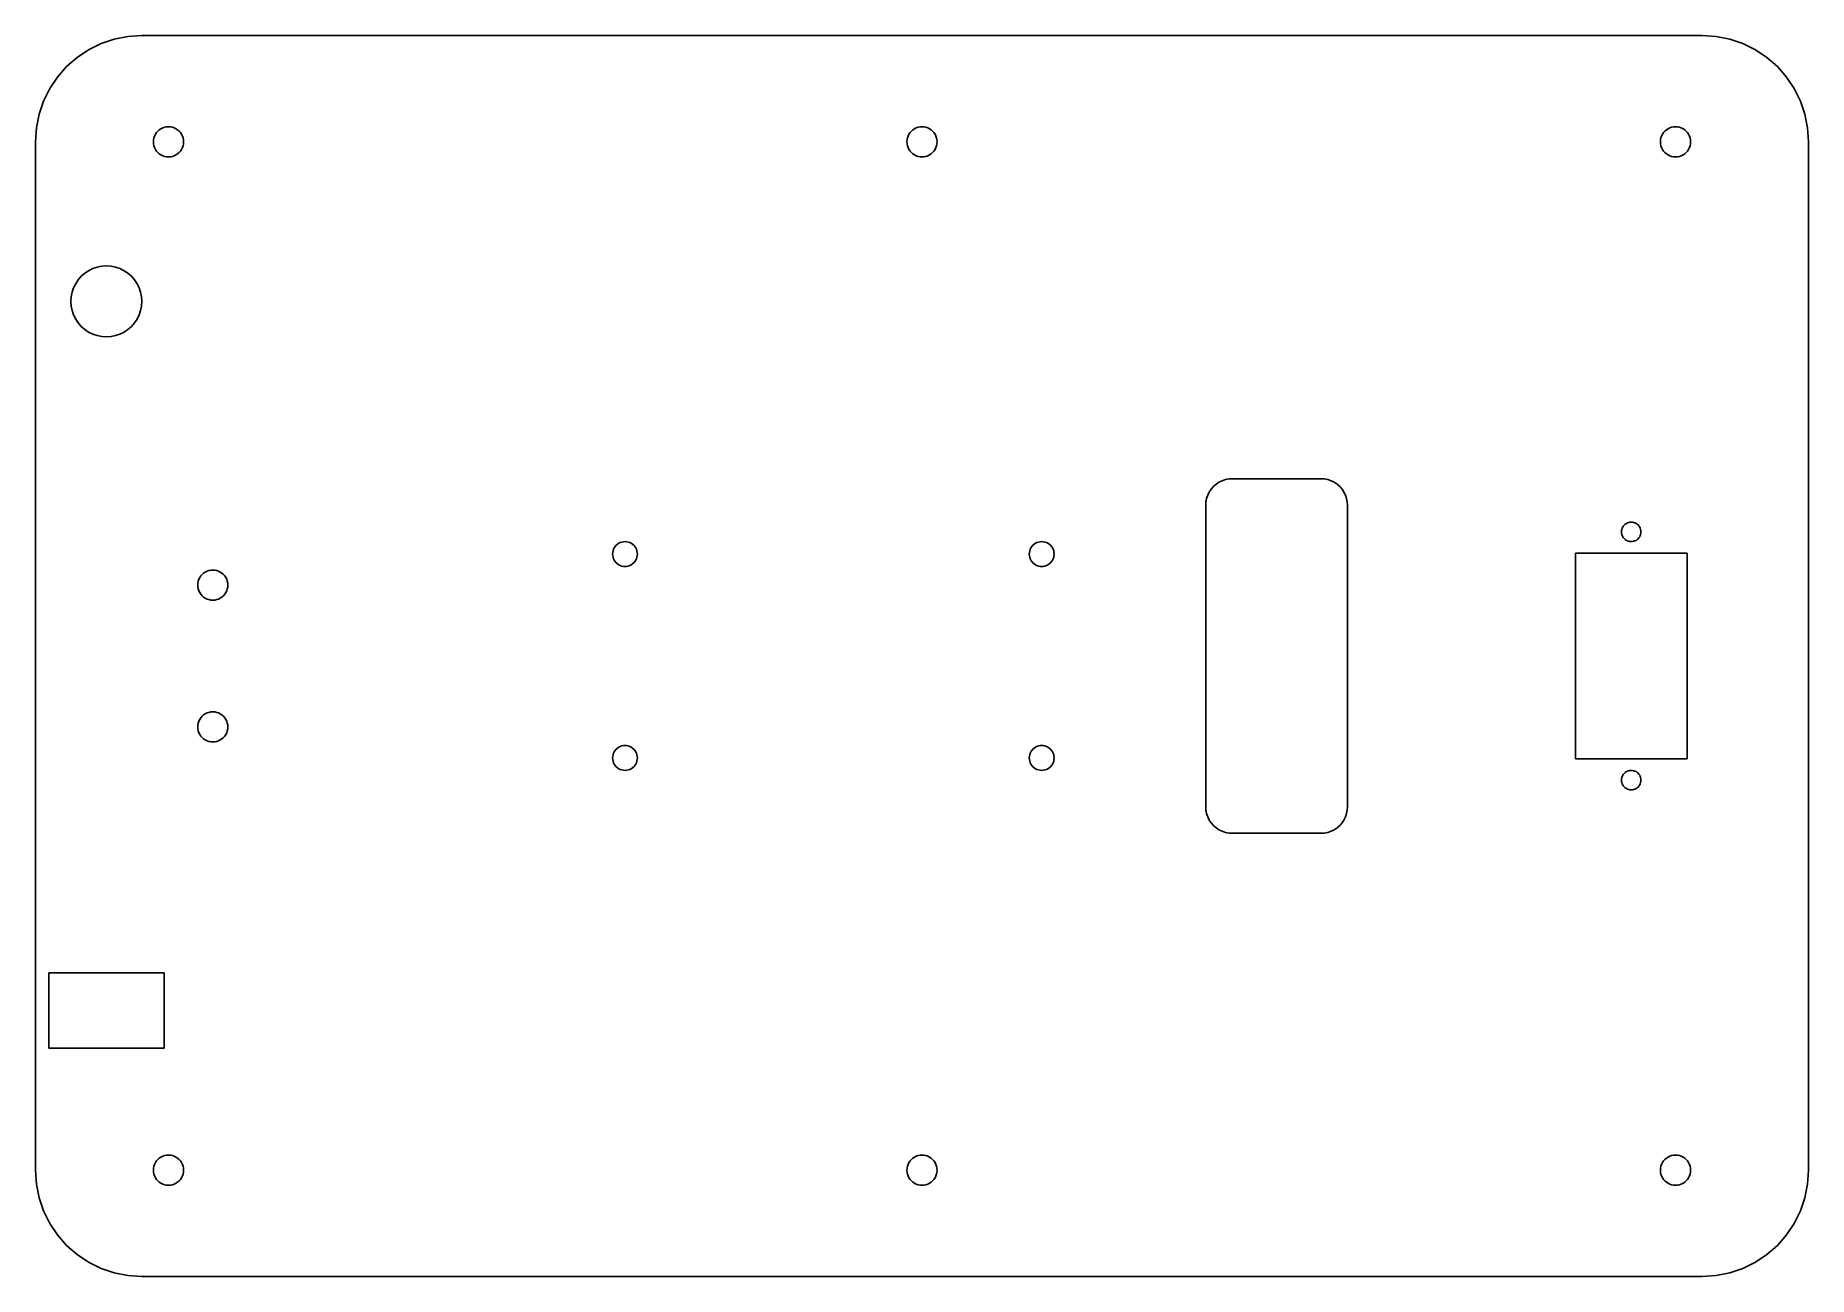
# Model space of a CAD drawing. Header units: metres. Extents: x -100 to 100, y -70 to 70.
import ezdxf

# ---------------------------------------------------------------- set-up
doc = ezdxf.new("R2010")
doc.units = ezdxf.units.M

msp = doc.modelspace()

# ---------------------------------------------------------------- linework, layer by layer
for p, q in [((-88, 70), (-89.5663, 69.8973)), ((88, 70), (-88, 70)), ((89.5663, 69.8973), (88, 70)), ((-94, 68.3923), (-95.3051, 67.5202)), ((-92.5922, 69.0865), (-94, 68.3923)), ((-91.1058, 69.5911), (-92.5922, 69.0865)), ((-89.5663, 69.8973), (-91.1058, 69.5911)), ((91.1058, 69.5911), (89.5663, 69.8973)), ((92.5922, 69.0865), (91.1058, 69.5911)), ((94, 68.3923), (92.5922, 69.0865)), ((95.3051, 67.5202), (94, 68.3923)), ((-96.4853, 66.4853), (-97.5202, 65.3051)), ((-95.3051, 67.5202), (-96.4853, 66.4853)), ((96.4853, 66.4853), (95.3051, 67.5202)), ((97.5202, 65.3051), (96.4853, 66.4853)), ((-98.3923, 64), (-99.0865, 62.5922)), ((-97.5202, 65.3051), (-98.3923, 64)), ((98.3923, 64), (97.5202, 65.3051)), ((99.0865, 62.5922), (98.3923, 64)), ((-99.0865, 62.5922), (-99.5911, 61.1058)), ((99.5911, 61.1058), (99.0865, 62.5922)), ((-99.5911, 61.1058), (-99.8973, 59.5663)), ((99.8973, 59.5663), (99.5911, 61.1058)), ((-99.8973, 59.5663), (-100, 58)), ((-100, 58), (-100, -58)), ((-86.7, 58), (-86.6855, 58.2219)), ((-86.6855, 57.7781), (-86.7, 58)), ((-86.6855, 58.2219), (-86.6421, 58.44)), ((-86.6421, 58.44), (-86.5706, 58.6506)), ((-86.5706, 58.6506), (-86.4722, 58.85)), ((-86.4722, 58.85), (-86.3487, 59.0349)), ((-86.3487, 59.0349), (-86.2021, 59.2021)), ((-86.2021, 59.2021), (-86.0349, 59.3487)), ((-86.0349, 59.3487), (-85.85, 59.4722)), ((-85.85, 59.4722), (-85.6506, 59.5706)), ((-85.6506, 59.5706), (-85.44, 59.6421)), ((-85.44, 59.6421), (-85.2219, 59.6855)), ((-85.2219, 59.6855), (-85, 59.7)), ((-85, 59.7), (-84.7781, 59.6855)), ((-84.7781, 59.6855), (-84.56, 59.6421)), ((-84.56, 59.6421), (-84.3494, 59.5706)), ((-84.3494, 59.5706), (-84.15, 59.4722)), ((-84.15, 59.4722), (-83.9651, 59.3487)), ((-83.9651, 59.3487), (-83.7979, 59.2021)), ((-83.7979, 59.2021), (-83.6513, 59.0349)), ((-83.6513, 59.0349), (-83.5278, 58.85)), ((-83.5278, 58.85), (-83.4294, 58.6506)), ((-83.4294, 58.6506), (-83.3579, 58.44)), ((-83.3579, 58.44), (-83.3145, 58.2219)), ((-83.3145, 58.2219), (-83.3, 58)), ((-83.3, 58), (-83.3145, 57.7781)), ((-1.7, 58), (-1.68546, 58.2219)), ((-1.68546, 57.7781), (-1.7, 58)), ((-1.68546, 58.2219), (-1.64206, 58.44)), ((-1.64206, 58.44), (-1.57059, 58.6506)), ((-1.57059, 58.6506), (-1.47223, 58.85)), ((-1.47223, 58.85), (-1.34869, 59.0349)), ((-1.34869, 59.0349), (-1.20207, 59.2021)), ((-1.20207, 59.2021), (-1.03488, 59.3487)), ((-1.03488, 59.3487), (-0.84999, 59.4722)), ((-0.84999, 59.4722), (-0.65056, 59.5706)), ((-0.65056, 59.5706), (-0.43999, 59.6421)), ((-0.43999, 59.6421), (-0.22189, 59.6855)), ((-0.22189, 59.6855), (0, 59.7)), ((0, 59.7), (0.22189, 59.6855)), ((0.22189, 59.6855), (0.43999, 59.6421)), ((0.43999, 59.6421), (0.65056, 59.5706)), ((0.65056, 59.5706), (0.84999, 59.4722)), ((0.84999, 59.4722), (1.03488, 59.3487)), ((1.03488, 59.3487), (1.20207, 59.2021)), ((1.20207, 59.2021), (1.34869, 59.0349)), ((1.34869, 59.0349), (1.47223, 58.85)), ((1.47223, 58.85), (1.57059, 58.6506)), ((1.57059, 58.6506), (1.64206, 58.44)), ((1.64206, 58.44), (1.68546, 58.2219)), ((1.68546, 58.2219), (1.7, 58)), ((1.7, 58), (1.68546, 57.7781)), ((83.3, 58), (83.3145, 58.2219)), ((83.3145, 57.7781), (83.3, 58)), ((83.3145, 58.2219), (83.3579, 58.44)), ((83.3579, 58.44), (83.4294, 58.6506)), ((83.4294, 58.6506), (83.5278, 58.85)), ((83.5278, 58.85), (83.6513, 59.0349)), ((83.6513, 59.0349), (83.7979, 59.2021)), ((83.7979, 59.2021), (83.9651, 59.3487)), ((83.9651, 59.3487), (84.15, 59.4722)), ((84.15, 59.4722), (84.3494, 59.5706)), ((84.3494, 59.5706), (84.56, 59.6421)), ((84.56, 59.6421), (84.7781, 59.6855)), ((84.7781, 59.6855), (85, 59.7)), ((85, 59.7), (85.2219, 59.6855)), ((85.2219, 59.6855), (85.44, 59.6421)), ((85.44, 59.6421), (85.6506, 59.5706)), ((85.6506, 59.5706), (85.85, 59.4722)), ((85.85, 59.4722), (86.0349, 59.3487)), ((86.0349, 59.3487), (86.2021, 59.2021)), ((86.2021, 59.2021), (86.3487, 59.0349)), ((86.3487, 59.0349), (86.4722, 58.85)), ((86.4722, 58.85), (86.5706, 58.6506)), ((86.5706, 58.6506), (86.6421, 58.44)), ((86.6421, 58.44), (86.6855, 58.2219)), ((86.6855, 58.2219), (86.7, 58)), ((86.7, 58), (86.6855, 57.7781)), ((100, 58), (99.8973, 59.5663)), ((100, -58), (100, 58)), ((-86.6421, 57.56), (-86.6855, 57.7781)), ((-86.5706, 57.3494), (-86.6421, 57.56)), ((-86.4722, 57.15), (-86.5706, 57.3494)), ((-86.3487, 56.9651), (-86.4722, 57.15)), ((-86.2021, 56.7979), (-86.3487, 56.9651)), ((-86.0349, 56.6513), (-86.2021, 56.7979)), ((-85.85, 56.5278), (-86.0349, 56.6513)), ((-85.6506, 56.4294), (-85.85, 56.5278)), ((-85.44, 56.3579), (-85.6506, 56.4294)), ((-85.2219, 56.3145), (-85.44, 56.3579)), ((-85, 56.3), (-85.2219, 56.3145)), ((-84.7781, 56.3145), (-85, 56.3)), ((-84.56, 56.3579), (-84.7781, 56.3145)), ((-84.3494, 56.4294), (-84.56, 56.3579)), ((-84.15, 56.5278), (-84.3494, 56.4294)), ((-83.9651, 56.6513), (-84.15, 56.5278)), ((-83.7979, 56.7979), (-83.9651, 56.6513)), ((-83.6513, 56.9651), (-83.7979, 56.7979)), ((-83.5278, 57.15), (-83.6513, 56.9651)), ((-83.4294, 57.3494), (-83.5278, 57.15)), ((-83.3579, 57.56), (-83.4294, 57.3494)), ((-83.3145, 57.7781), (-83.3579, 57.56)), ((-1.64206, 57.56), (-1.68546, 57.7781)), ((-1.57059, 57.3494), (-1.64206, 57.56)), ((-1.47223, 57.15), (-1.57059, 57.3494)), ((-1.34869, 56.9651), (-1.47223, 57.15)), ((-1.20207, 56.7979), (-1.34869, 56.9651)), ((-1.03488, 56.6513), (-1.20207, 56.7979)), ((-0.84999, 56.5278), (-1.03488, 56.6513)), ((-0.65056, 56.4294), (-0.84999, 56.5278)), ((-0.43999, 56.3579), (-0.65056, 56.4294)), ((-0.22189, 56.3145), (-0.43999, 56.3579)), ((0, 56.3), (-0.22189, 56.3145)), ((0.22189, 56.3145), (0, 56.3)), ((0.43999, 56.3579), (0.22189, 56.3145)), ((0.65056, 56.4294), (0.43999, 56.3579)), ((0.84999, 56.5278), (0.65056, 56.4294)), ((1.03488, 56.6513), (0.84999, 56.5278)), ((1.20207, 56.7979), (1.03488, 56.6513)), ((1.34869, 56.9651), (1.20207, 56.7979)), ((1.47223, 57.15), (1.34869, 56.9651)), ((1.57059, 57.3494), (1.47223, 57.15)), ((1.64206, 57.56), (1.57059, 57.3494)), ((1.68546, 57.7781), (1.64206, 57.56)), ((83.3579, 57.56), (83.3145, 57.7781)), ((83.4294, 57.3494), (83.3579, 57.56)), ((83.5278, 57.15), (83.4294, 57.3494)), ((83.6513, 56.9651), (83.5278, 57.15)), ((83.7979, 56.7979), (83.6513, 56.9651)), ((83.9651, 56.6513), (83.7979, 56.7979)), ((84.15, 56.5278), (83.9651, 56.6513)), ((84.3494, 56.4294), (84.15, 56.5278)), ((84.56, 56.3579), (84.3494, 56.4294)), ((84.7781, 56.3145), (84.56, 56.3579)), ((85, 56.3), (84.7781, 56.3145)), ((85.2219, 56.3145), (85, 56.3)), ((85.44, 56.3579), (85.2219, 56.3145)), ((85.6506, 56.4294), (85.44, 56.3579)), ((85.85, 56.5278), (85.6506, 56.4294)), ((86.0349, 56.6513), (85.85, 56.5278)), ((86.2021, 56.7979), (86.0349, 56.6513)), ((86.3487, 56.9651), (86.2021, 56.7979)), ((86.4722, 57.15), (86.3487, 56.9651)), ((86.5706, 57.3494), (86.4722, 57.15)), ((86.6421, 57.56), (86.5706, 57.3494)), ((86.6855, 57.7781), (86.6421, 57.56)), ((-92.5221, 43.9658), (-92, 44)), ((-92, 44), (-91.4779, 43.9658)), ((-95.6955, 41.5307), (-95.4641, 42)), ((-95.4641, 42), (-95.1734, 42.435)), ((-95.1734, 42.435), (-94.8284, 42.8284)), ((-94.8284, 42.8284), (-94.435, 43.1734)), ((-94.435, 43.1734), (-94, 43.4641)), ((-94, 43.4641), (-93.5307, 43.6955)), ((-93.5307, 43.6955), (-93.0353, 43.8637)), ((-93.0353, 43.8637), (-92.5221, 43.9658)), ((-91.4779, 43.9658), (-90.9647, 43.8637)), ((-90.9647, 43.8637), (-90.4693, 43.6955)), ((-90.4693, 43.6955), (-90, 43.4641)), ((-90, 43.4641), (-89.5649, 43.1734)), ((-89.5649, 43.1734), (-89.1716, 42.8284)), ((-89.1716, 42.8284), (-88.8266, 42.435)), ((-88.8266, 42.435), (-88.5359, 42)), ((-88.5359, 42), (-88.3045, 41.5307)), ((-96, 40), (-95.9658, 40.5221)), ((-95.9658, 39.4779), (-96, 40)), ((-95.9658, 40.5221), (-95.8637, 41.0353)), ((-95.8637, 41.0353), (-95.6955, 41.5307)), ((-88.3045, 41.5307), (-88.1363, 41.0353)), ((-88.1363, 41.0353), (-88.0342, 40.5221)), ((-88.0342, 40.5221), (-88, 40)), ((-88, 40), (-88.0342, 39.4779)), ((-95.8637, 38.9647), (-95.9658, 39.4779)), ((-95.6955, 38.4693), (-95.8637, 38.9647)), ((-95.4641, 38), (-95.6955, 38.4693)), ((-95.1734, 37.5649), (-95.4641, 38)), ((-88.5359, 38), (-88.8266, 37.5649)), ((-88.3045, 38.4693), (-88.5359, 38)), ((-88.1363, 38.9647), (-88.3045, 38.4693)), ((-88.0342, 39.4779), (-88.1363, 38.9647)), ((-94.8284, 37.1716), (-95.1734, 37.5649)), ((-94.435, 36.8266), (-94.8284, 37.1716)), ((-94, 36.5359), (-94.435, 36.8266)), ((-93.5307, 36.3045), (-94, 36.5359)), ((-93.0353, 36.1363), (-93.5307, 36.3045)), ((-92.5221, 36.0342), (-93.0353, 36.1363)), ((-92, 36), (-92.5221, 36.0342)), ((-91.4779, 36.0342), (-92, 36)), ((-90.9647, 36.1363), (-91.4779, 36.0342)), ((-90.4693, 36.3045), (-90.9647, 36.1363)), ((-90, 36.5359), (-90.4693, 36.3045)), ((-89.5649, 36.8266), (-90, 36.5359)), ((-89.1716, 37.1716), (-89.5649, 36.8266)), ((-88.8266, 37.5649), (-89.1716, 37.1716)), ((34.6084, 19.9743), (35, 20)), ((35, 20), (45, 20)), ((45, 20), (45.3916, 19.9743)), ((32.1022, 17.7765), (32.2284, 18.1481)), ((32.2284, 18.1481), (32.4019, 18.5)), ((32.4019, 18.5), (32.6199, 18.8263)), ((32.6199, 18.8263), (32.8787, 19.1213)), ((32.8787, 19.1213), (33.1737, 19.3801)), ((33.1737, 19.3801), (33.5, 19.5981)), ((33.5, 19.5981), (33.8519, 19.7716)), ((33.8519, 19.7716), (34.2235, 19.8978)), ((34.2235, 19.8978), (34.6084, 19.9743)), ((45.3916, 19.9743), (45.7765, 19.8978)), ((45.7765, 19.8978), (46.1481, 19.7716)), ((46.1481, 19.7716), (46.5, 19.5981)), ((46.5, 19.5981), (46.8263, 19.3801)), ((46.8263, 19.3801), (47.1213, 19.1213)), ((47.1213, 19.1213), (47.3801, 18.8263)), ((47.3801, 18.8263), (47.5981, 18.5)), ((47.5981, 18.5), (47.7716, 18.1481)), ((47.7716, 18.1481), (47.8978, 17.7765)), ((32, 17), (32.0257, 17.3916)), ((32, -17), (32, 17)), ((32.0257, 17.3916), (32.1022, 17.7765)), ((47.8978, 17.7765), (47.9743, 17.3916)), ((47.9743, 17.3916), (48, 17)), ((48, 17), (48, -17)), ((78.9, 14), (78.9094, 14.1436)), ((78.9094, 13.8564), (78.9, 14)), ((78.9094, 14.1436), (78.9375, 14.2847)), ((78.9375, 14.2847), (78.9837, 14.4209)), ((78.9837, 14.4209), (79.0474, 14.55)), ((79.0474, 14.55), (79.1273, 14.6696)), ((79.1273, 14.6696), (79.2222, 14.7778)), ((79.2222, 14.7778), (79.3304, 14.8727)), ((79.3304, 14.8727), (79.45, 14.9526)), ((79.45, 14.9526), (79.579, 15.0163)), ((79.579, 15.0163), (79.7153, 15.0625)), ((79.7153, 15.0625), (79.8564, 15.0906)), ((79.8564, 15.0906), (80, 15.1)), ((80, 15.1), (80.1436, 15.0906)), ((80.1436, 15.0906), (80.2847, 15.0625)), ((80.2847, 15.0625), (80.4209, 15.0163)), ((80.4209, 15.0163), (80.55, 14.9526)), ((80.55, 14.9526), (80.6696, 14.8727)), ((80.6696, 14.8727), (80.7778, 14.7778)), ((80.7778, 14.7778), (80.8727, 14.6696)), ((80.8727, 14.6696), (80.9526, 14.55)), ((80.9526, 14.55), (81.0163, 14.4209)), ((81.0163, 14.4209), (81.0625, 14.2847)), ((81.0625, 14.2847), (81.0906, 14.1436)), ((81.0906, 14.1436), (81.1, 14)), ((81.1, 14), (81.0906, 13.8564)), ((-34.8523, 11.8623), (-34.7934, 12.0358)), ((-34.7934, 12.0358), (-34.7124, 12.2)), ((-34.7124, 12.2), (-34.6107, 12.3523)), ((-34.6107, 12.3523), (-34.4899, 12.4899)), ((-34.4899, 12.4899), (-34.3523, 12.6107)), ((-34.3523, 12.6107), (-34.2, 12.7124)), ((-34.2, 12.7124), (-34.0358, 12.7934)), ((-34.0358, 12.7934), (-33.8623, 12.8523)), ((-33.8623, 12.8523), (-33.6827, 12.888)), ((-33.6827, 12.888), (-33.5, 12.9)), ((-33.5, 12.9), (-33.3173, 12.888)), ((-33.3173, 12.888), (-33.1376, 12.8523)), ((-33.1376, 12.8523), (-32.9642, 12.7934)), ((-32.9642, 12.7934), (-32.8, 12.7124)), ((-32.8, 12.7124), (-32.6477, 12.6107)), ((-32.6477, 12.6107), (-32.51, 12.4899)), ((-32.51, 12.4899), (-32.3893, 12.3523)), ((-32.3893, 12.3523), (-32.2876, 12.2)), ((-32.2876, 12.2), (-32.2066, 12.0358)), ((-32.2066, 12.0358), (-32.1477, 11.8623)), ((12.1477, 11.8623), (12.2066, 12.0358)), ((12.2066, 12.0358), (12.2876, 12.2)), ((12.2876, 12.2), (12.3893, 12.3523)), ((12.3893, 12.3523), (12.51, 12.4899)), ((12.51, 12.4899), (12.6477, 12.6107)), ((12.6477, 12.6107), (12.8, 12.7124)), ((12.8, 12.7124), (12.9642, 12.7934)), ((12.9642, 12.7934), (13.1376, 12.8523)), ((13.1376, 12.8523), (13.3173, 12.888)), ((13.3173, 12.888), (13.5, 12.9)), ((13.5, 12.9), (13.6827, 12.888)), ((13.6827, 12.888), (13.8623, 12.8523)), ((13.8623, 12.8523), (14.0358, 12.7934)), ((14.0358, 12.7934), (14.2, 12.7124)), ((14.2, 12.7124), (14.3523, 12.6107)), ((14.3523, 12.6107), (14.4899, 12.4899)), ((14.4899, 12.4899), (14.6107, 12.3523)), ((14.6107, 12.3523), (14.7124, 12.2)), ((14.7124, 12.2), (14.7934, 12.0358)), ((14.7934, 12.0358), (14.8523, 11.8623)), ((78.9375, 13.7153), (78.9094, 13.8564)), ((78.9837, 13.579), (78.9375, 13.7153)), ((79.0474, 13.45), (78.9837, 13.579)), ((79.1273, 13.3304), (79.0474, 13.45)), ((79.2222, 13.2222), (79.1273, 13.3304)), ((79.3304, 13.1273), (79.2222, 13.2222)), ((79.45, 13.0474), (79.3304, 13.1273)), ((79.579, 12.9837), (79.45, 13.0474)), ((79.7153, 12.9375), (79.579, 12.9837)), ((79.8564, 12.9094), (79.7153, 12.9375)), ((80, 12.9), (79.8564, 12.9094)), ((80.1436, 12.9094), (80, 12.9)), ((80.2847, 12.9375), (80.1436, 12.9094)), ((80.4209, 12.9837), (80.2847, 12.9375)), ((80.55, 13.0474), (80.4209, 12.9837)), ((80.6696, 13.1273), (80.55, 13.0474)), ((80.7778, 13.2222), (80.6696, 13.1273)), ((80.8727, 13.3304), (80.7778, 13.2222)), ((80.9526, 13.45), (80.8727, 13.3304)), ((81.0163, 13.579), (80.9526, 13.45)), ((81.0625, 13.7153), (81.0163, 13.579)), ((81.0906, 13.8564), (81.0625, 13.7153)), ((-34.9, 11.5), (-34.888, 11.6827)), ((-34.888, 11.3173), (-34.9, 11.5)), ((-34.888, 11.6827), (-34.8523, 11.8623)), ((-34.8523, 11.1376), (-34.888, 11.3173)), ((-34.7934, 10.9642), (-34.8523, 11.1376)), ((-34.7124, 10.8), (-34.7934, 10.9642)), ((-34.6107, 10.6477), (-34.7124, 10.8)), ((-34.4899, 10.51), (-34.6107, 10.6477)), ((-34.3523, 10.3893), (-34.4899, 10.51)), ((-34.2, 10.2876), (-34.3523, 10.3893)), ((-34.0358, 10.2066), (-34.2, 10.2876)), ((-33.8623, 10.1477), (-34.0358, 10.2066)), ((-33.6827, 10.112), (-33.8623, 10.1477)), ((-33.5, 10.1), (-33.6827, 10.112)), ((-33.3173, 10.112), (-33.5, 10.1)), ((-33.1376, 10.1477), (-33.3173, 10.112)), ((-32.9642, 10.2066), (-33.1376, 10.1477)), ((-32.8, 10.2876), (-32.9642, 10.2066)), ((-32.6477, 10.3893), (-32.8, 10.2876)), ((-32.51, 10.51), (-32.6477, 10.3893)), ((-32.3893, 10.6477), (-32.51, 10.51)), ((-32.2876, 10.8), (-32.3893, 10.6477)), ((-32.2066, 10.9642), (-32.2876, 10.8)), ((-32.1477, 11.1376), (-32.2066, 10.9642)), ((-32.1477, 11.8623), (-32.112, 11.6827)), ((-32.112, 11.3173), (-32.1477, 11.1376)), ((-32.112, 11.6827), (-32.1, 11.5)), ((-32.1, 11.5), (-32.112, 11.3173)), ((12.1, 11.5), (12.112, 11.6827)), ((12.112, 11.3173), (12.1, 11.5)), ((12.112, 11.6827), (12.1477, 11.8623)), ((12.1477, 11.1376), (12.112, 11.3173)), ((12.2066, 10.9642), (12.1477, 11.1376)), ((12.2876, 10.8), (12.2066, 10.9642)), ((12.3893, 10.6477), (12.2876, 10.8)), ((12.51, 10.51), (12.3893, 10.6477)), ((12.6477, 10.3893), (12.51, 10.51)), ((12.8, 10.2876), (12.6477, 10.3893)), ((12.9642, 10.2066), (12.8, 10.2876)), ((13.1376, 10.1477), (12.9642, 10.2066)), ((13.3173, 10.112), (13.1376, 10.1477)), ((13.5, 10.1), (13.3173, 10.112)), ((13.6827, 10.112), (13.5, 10.1)), ((13.8623, 10.1477), (13.6827, 10.112)), ((14.0358, 10.2066), (13.8623, 10.1477)), ((14.2, 10.2876), (14.0358, 10.2066)), ((14.3523, 10.3893), (14.2, 10.2876)), ((14.4899, 10.51), (14.3523, 10.3893)), ((14.6107, 10.6477), (14.4899, 10.51)), ((14.7124, 10.8), (14.6107, 10.6477)), ((14.7934, 10.9642), (14.7124, 10.8)), ((14.8523, 11.1376), (14.7934, 10.9642)), ((14.8523, 11.8623), (14.888, 11.6827)), ((14.888, 11.3173), (14.8523, 11.1376)), ((14.888, 11.6827), (14.9, 11.5)), ((14.9, 11.5), (14.888, 11.3173)), ((73.7, -11.6), (73.7, 11.6)), ((73.7, 11.6), (86.3, 11.6)), ((86.3, 11.6), (86.3, -11.6)), ((-81.7, 8), (-81.6855, 8.22189)), ((-81.6855, 7.77809), (-81.7, 8)), ((-81.6855, 8.22189), (-81.6421, 8.43999)), ((-81.6421, 8.43999), (-81.5706, 8.65056)), ((-81.5706, 8.65056), (-81.4722, 8.84999)), ((-81.4722, 8.84999), (-81.3487, 9.03488)), ((-81.3487, 9.03488), (-81.2021, 9.20207)), ((-81.2021, 9.20207), (-81.0349, 9.34869)), ((-81.0349, 9.34869), (-80.85, 9.47223)), ((-80.85, 9.47223), (-80.6506, 9.57059)), ((-80.6506, 9.57059), (-80.44, 9.64206)), ((-80.44, 9.64206), (-80.2219, 9.68546)), ((-80.2219, 9.68546), (-80, 9.7)), ((-80, 9.7), (-79.7781, 9.68546)), ((-79.7781, 9.68546), (-79.56, 9.64206)), ((-79.56, 9.64206), (-79.3494, 9.57059)), ((-79.3494, 9.57059), (-79.15, 9.47223)), ((-79.15, 9.47223), (-78.9651, 9.34869)), ((-78.9651, 9.34869), (-78.7979, 9.20207)), ((-78.7979, 9.20207), (-78.6513, 9.03488)), ((-78.6513, 9.03488), (-78.5278, 8.84999)), ((-78.5278, 8.84999), (-78.4294, 8.65056)), ((-78.4294, 8.65056), (-78.3579, 8.43999)), ((-78.3579, 8.43999), (-78.3145, 8.22189)), ((-78.3145, 8.22189), (-78.3, 8)), ((-78.3, 8), (-78.3145, 7.77809)), ((-81.6421, 7.56), (-81.6855, 7.77809)), ((-81.5706, 7.34943), (-81.6421, 7.56)), ((-81.4722, 7.14999), (-81.5706, 7.34943)), ((-81.3487, 6.9651), (-81.4722, 7.14999)), ((-81.2021, 6.79791), (-81.3487, 6.9651)), ((-81.0349, 6.65129), (-81.2021, 6.79791)), ((-80.85, 6.52776), (-81.0349, 6.65129)), ((-80.6506, 6.4294), (-80.85, 6.52776)), ((-80.44, 6.35793), (-80.6506, 6.4294)), ((-80.2219, 6.31453), (-80.44, 6.35793)), ((-80, 6.29999), (-80.2219, 6.31453)), ((-79.7781, 6.31453), (-80, 6.29999)), ((-79.56, 6.35793), (-79.7781, 6.31453)), ((-79.3494, 6.4294), (-79.56, 6.35793)), ((-79.15, 6.52776), (-79.3494, 6.4294)), ((-78.9651, 6.65129), (-79.15, 6.52776)), ((-78.7979, 6.79791), (-78.9651, 6.65129)), ((-78.6513, 6.9651), (-78.7979, 6.79791)), ((-78.5278, 7.14999), (-78.6513, 6.9651)), ((-78.4294, 7.34943), (-78.5278, 7.14999)), ((-78.3579, 7.56), (-78.4294, 7.34943)), ((-78.3145, 7.77809), (-78.3579, 7.56)), ((-81.7, -8), (-81.6855, -7.77809)), ((-81.6855, -8.22189), (-81.7, -8)), ((-81.6855, -7.77809), (-81.6421, -7.56)), ((-81.6421, -7.56), (-81.5706, -7.34943)), ((-81.5706, -7.34943), (-81.4722, -7.14999)), ((-81.4722, -7.14999), (-81.3487, -6.9651)), ((-81.3487, -6.9651), (-81.2021, -6.79791)), ((-81.2021, -6.79791), (-81.0349, -6.65129)), ((-81.0349, -6.65129), (-80.85, -6.52776)), ((-80.85, -6.52776), (-80.6506, -6.4294)), ((-80.6506, -6.4294), (-80.44, -6.35793)), ((-80.44, -6.35793), (-80.2219, -6.31453)), ((-80.2219, -6.31453), (-80, -6.29999)), ((-80, -6.29999), (-79.7781, -6.31453)), ((-79.7781, -6.31453), (-79.56, -6.35793)), ((-79.56, -6.35793), (-79.3494, -6.4294)), ((-79.3494, -6.4294), (-79.15, -6.52776)), ((-79.15, -6.52776), (-78.9651, -6.65129)), ((-78.9651, -6.65129), (-78.7979, -6.79791)), ((-78.7979, -6.79791), (-78.6513, -6.9651)), ((-78.6513, -6.9651), (-78.5278, -7.14999)), ((-78.5278, -7.14999), (-78.4294, -7.34943)), ((-78.4294, -7.34943), (-78.3579, -7.56)), ((-78.3579, -7.56), (-78.3145, -7.77809)), ((-78.3145, -7.77809), (-78.3, -8)), ((-78.3, -8), (-78.3145, -8.22189)), ((-81.6421, -8.43999), (-81.6855, -8.22189)), ((-81.5706, -8.65056), (-81.6421, -8.43999)), ((-81.4722, -8.84999), (-81.5706, -8.65056)), ((-81.3487, -9.03488), (-81.4722, -8.84999)), ((-81.2021, -9.20207), (-81.3487, -9.03488)), ((-81.0349, -9.34869), (-81.2021, -9.20207)), ((-80.85, -9.47223), (-81.0349, -9.34869)), ((-80.6506, -9.57059), (-80.85, -9.47223)), ((-80.44, -9.64206), (-80.6506, -9.57059)), ((-80.2219, -9.68546), (-80.44, -9.64206)), ((-80, -9.7), (-80.2219, -9.68546)), ((-79.7781, -9.68546), (-80, -9.7)), ((-79.56, -9.64206), (-79.7781, -9.68546)), ((-79.3494, -9.57059), (-79.56, -9.64206)), ((-79.15, -9.47223), (-79.3494, -9.57059)), ((-78.9651, -9.34869), (-79.15, -9.47223)), ((-78.7979, -9.20207), (-78.9651, -9.34869)), ((-78.6513, -9.03488), (-78.7979, -9.20207)), ((-78.5278, -8.84999), (-78.6513, -9.03488)), ((-78.4294, -8.65056), (-78.5278, -8.84999)), ((-78.3579, -8.43999), (-78.4294, -8.65056)), ((-78.3145, -8.22189), (-78.3579, -8.43999)), ((-34.9, -11.5), (-34.888, -11.3173)), ((-34.888, -11.6827), (-34.9, -11.5)), ((-34.888, -11.3173), (-34.8523, -11.1376)), ((-34.8523, -11.8623), (-34.888, -11.6827)), ((-34.8523, -11.1376), (-34.7934, -10.9642)), ((-34.7934, -12.0358), (-34.8523, -11.8623)), ((-34.7934, -10.9642), (-34.7124, -10.8)), ((-34.7124, -10.8), (-34.6107, -10.6477)), ((-34.6107, -10.6477), (-34.4899, -10.51)), ((-34.4899, -10.51), (-34.3523, -10.3893)), ((-34.3523, -10.3893), (-34.2, -10.2876)), ((-34.2, -10.2876), (-34.0358, -10.2066)), ((-34.0358, -10.2066), (-33.8623, -10.1477)), ((-33.8623, -10.1477), (-33.6827, -10.112)), ((-33.6827, -10.112), (-33.5, -10.1)), ((-33.5, -10.1), (-33.3173, -10.112)), ((-33.3173, -10.112), (-33.1376, -10.1477)), ((-33.1376, -10.1477), (-32.9642, -10.2066)), ((-32.9642, -10.2066), (-32.8, -10.2876)), ((-32.8, -10.2876), (-32.6477, -10.3893)), ((-32.6477, -10.3893), (-32.51, -10.51)), ((-32.51, -10.51), (-32.3893, -10.6477)), ((-32.3893, -10.6477), (-32.2876, -10.8)), ((-32.2876, -10.8), (-32.2066, -10.9642)), ((-32.2066, -10.9642), (-32.1477, -11.1376)), ((-32.1477, -11.8623), (-32.2066, -12.0358)), ((-32.1477, -11.1376), (-32.112, -11.3173)), ((-32.112, -11.6827), (-32.1477, -11.8623)), ((-32.112, -11.3173), (-32.1, -11.5)), ((-32.1, -11.5), (-32.112, -11.6827)), ((12.1, -11.5), (12.112, -11.3173)), ((12.112, -11.6827), (12.1, -11.5)), ((12.112, -11.3173), (12.1477, -11.1376)), ((12.1477, -11.8623), (12.112, -11.6827)), ((12.1477, -11.1376), (12.2066, -10.9642)), ((12.2066, -12.0358), (12.1477, -11.8623)), ((12.2066, -10.9642), (12.2876, -10.8)), ((12.2876, -10.8), (12.3893, -10.6477)), ((12.3893, -10.6477), (12.51, -10.51)), ((12.51, -10.51), (12.6477, -10.3893)), ((12.6477, -10.3893), (12.8, -10.2876)), ((12.8, -10.2876), (12.9642, -10.2066)), ((12.9642, -10.2066), (13.1376, -10.1477)), ((13.1376, -10.1477), (13.3173, -10.112)), ((13.3173, -10.112), (13.5, -10.1)), ((13.5, -10.1), (13.6827, -10.112)), ((13.6827, -10.112), (13.8623, -10.1477)), ((13.8623, -10.1477), (14.0358, -10.2066)), ((14.0358, -10.2066), (14.2, -10.2876)), ((14.2, -10.2876), (14.3523, -10.3893)), ((14.3523, -10.3893), (14.4899, -10.51)), ((14.4899, -10.51), (14.6107, -10.6477)), ((14.6107, -10.6477), (14.7124, -10.8)), ((14.7124, -10.8), (14.7934, -10.9642)), ((14.7934, -10.9642), (14.8523, -11.1376)), ((14.8523, -11.8623), (14.7934, -12.0358)), ((14.8523, -11.1376), (14.888, -11.3173)), ((14.888, -11.6827), (14.8523, -11.8623)), ((14.888, -11.3173), (14.9, -11.5)), ((14.9, -11.5), (14.888, -11.6827)), ((86.3, -11.6), (73.7, -11.6)), ((-34.7124, -12.2), (-34.7934, -12.0358)), ((-34.6107, -12.3523), (-34.7124, -12.2)), ((-34.4899, -12.4899), (-34.6107, -12.3523)), ((-34.3523, -12.6107), (-34.4899, -12.4899)), ((-34.2, -12.7124), (-34.3523, -12.6107)), ((-34.0358, -12.7934), (-34.2, -12.7124)), ((-33.8623, -12.8523), (-34.0358, -12.7934)), ((-33.6827, -12.888), (-33.8623, -12.8523)), ((-33.5, -12.9), (-33.6827, -12.888)), ((-33.3173, -12.888), (-33.5, -12.9)), ((-33.1376, -12.8523), (-33.3173, -12.888)), ((-32.9642, -12.7934), (-33.1376, -12.8523)), ((-32.8, -12.7124), (-32.9642, -12.7934)), ((-32.6477, -12.6107), (-32.8, -12.7124)), ((-32.51, -12.4899), (-32.6477, -12.6107)), ((-32.3893, -12.3523), (-32.51, -12.4899)), ((-32.2876, -12.2), (-32.3893, -12.3523)), ((-32.2066, -12.0358), (-32.2876, -12.2)), ((12.2876, -12.2), (12.2066, -12.0358)), ((12.3893, -12.3523), (12.2876, -12.2)), ((12.51, -12.4899), (12.3893, -12.3523)), ((12.6477, -12.6107), (12.51, -12.4899)), ((12.8, -12.7124), (12.6477, -12.6107)), ((12.9642, -12.7934), (12.8, -12.7124)), ((13.1376, -12.8523), (12.9642, -12.7934)), ((13.3173, -12.888), (13.1376, -12.8523)), ((13.5, -12.9), (13.3173, -12.888)), ((13.6827, -12.888), (13.5, -12.9)), ((13.8623, -12.8523), (13.6827, -12.888)), ((14.0358, -12.7934), (13.8623, -12.8523)), ((14.2, -12.7124), (14.0358, -12.7934)), ((14.3523, -12.6107), (14.2, -12.7124)), ((14.4899, -12.4899), (14.3523, -12.6107)), ((14.6107, -12.3523), (14.4899, -12.4899)), ((14.7124, -12.2), (14.6107, -12.3523)), ((14.7934, -12.0358), (14.7124, -12.2)), ((78.9, -14), (78.9094, -13.8564)), ((78.9094, -14.1436), (78.9, -14)), ((78.9094, -13.8564), (78.9375, -13.7153)), ((78.9375, -13.7153), (78.9837, -13.579)), ((78.9837, -13.579), (79.0474, -13.45)), ((79.0474, -13.45), (79.1273, -13.3304)), ((79.1273, -13.3304), (79.2222, -13.2222)), ((79.2222, -13.2222), (79.3304, -13.1273)), ((79.3304, -13.1273), (79.45, -13.0474)), ((79.45, -13.0474), (79.579, -12.9837)), ((79.579, -12.9837), (79.7153, -12.9375)), ((79.7153, -12.9375), (79.8564, -12.9094)), ((79.8564, -12.9094), (80, -12.9)), ((80, -12.9), (80.1436, -12.9094)), ((80.1436, -12.9094), (80.2847, -12.9375)), ((80.2847, -12.9375), (80.4209, -12.9837)), ((80.4209, -12.9837), (80.55, -13.0474)), ((80.55, -13.0474), (80.6696, -13.1273)), ((80.6696, -13.1273), (80.7778, -13.2222)), ((80.7778, -13.2222), (80.8727, -13.3304)), ((80.8727, -13.3304), (80.9526, -13.45)), ((80.9526, -13.45), (81.0163, -13.579)), ((81.0163, -13.579), (81.0625, -13.7153)), ((81.0625, -13.7153), (81.0906, -13.8564)), ((81.0906, -13.8564), (81.1, -14)), ((81.1, -14), (81.0906, -14.1436)), ((78.9375, -14.2847), (78.9094, -14.1436)), ((78.9837, -14.4209), (78.9375, -14.2847)), ((79.0474, -14.55), (78.9837, -14.4209)), ((79.1273, -14.6696), (79.0474, -14.55)), ((79.2222, -14.7778), (79.1273, -14.6696)), ((79.3304, -14.8727), (79.2222, -14.7778)), ((79.45, -14.9526), (79.3304, -14.8727)), ((79.579, -15.0163), (79.45, -14.9526)), ((79.7153, -15.0625), (79.579, -15.0163)), ((79.8564, -15.0906), (79.7153, -15.0625)), ((80, -15.1), (79.8564, -15.0906)), ((80.1436, -15.0906), (80, -15.1)), ((80.2847, -15.0625), (80.1436, -15.0906)), ((80.4209, -15.0163), (80.2847, -15.0625)), ((80.55, -14.9526), (80.4209, -15.0163)), ((80.6696, -14.8727), (80.55, -14.9526)), ((80.7778, -14.7778), (80.6696, -14.8727)), ((80.8727, -14.6696), (80.7778, -14.7778)), ((80.9526, -14.55), (80.8727, -14.6696)), ((81.0163, -14.4209), (80.9526, -14.55)), ((81.0625, -14.2847), (81.0163, -14.4209)), ((81.0906, -14.1436), (81.0625, -14.2847)), ((32.0257, -17.3916), (32, -17)), ((32.1022, -17.7765), (32.0257, -17.3916)), ((32.2284, -18.1481), (32.1022, -17.7765)), ((47.8978, -17.7765), (47.7716, -18.1481)), ((47.9743, -17.3916), (47.8978, -17.7765)), ((48, -17), (47.9743, -17.3916)), ((32.4019, -18.5), (32.2284, -18.1481)), ((32.6199, -18.8263), (32.4019, -18.5)), ((32.8787, -19.1213), (32.6199, -18.8263)), ((33.1737, -19.3801), (32.8787, -19.1213)), ((33.5, -19.5981), (33.1737, -19.3801)), ((33.8519, -19.7716), (33.5, -19.5981)), ((34.2235, -19.8978), (33.8519, -19.7716)), ((34.6084, -19.9743), (34.2235, -19.8978)), ((35, -20), (34.6084, -19.9743)), ((45, -20), (35, -20)), ((45.3916, -19.9743), (45, -20)), ((45.7765, -19.8978), (45.3916, -19.9743)), ((46.1481, -19.7716), (45.7765, -19.8978)), ((46.5, -19.5981), (46.1481, -19.7716)), ((46.8263, -19.3801), (46.5, -19.5981)), ((47.1213, -19.1213), (46.8263, -19.3801)), ((47.3801, -18.8263), (47.1213, -19.1213)), ((47.5981, -18.5), (47.3801, -18.8263)), ((47.7716, -18.1481), (47.5981, -18.5)), ((-98.5, -44.25), (-98.5, -35.75)), ((-98.5, -35.75), (-85.5, -35.75)), ((-85.5, -35.75), (-85.5, -44.25)), ((-85.5, -44.25), (-98.5, -44.25)), ((-100, -58), (-99.8973, -59.5663)), ((-86.7, -58), (-86.6855, -57.7781)), ((-86.6855, -58.2219), (-86.7, -58)), ((-86.6855, -57.7781), (-86.6421, -57.56)), ((-86.6421, -57.56), (-86.5706, -57.3494)), ((-86.5706, -57.3494), (-86.4722, -57.15)), ((-86.4722, -57.15), (-86.3487, -56.9651)), ((-86.3487, -56.9651), (-86.2021, -56.7979)), ((-86.2021, -56.7979), (-86.0349, -56.6513)), ((-86.0349, -56.6513), (-85.85, -56.5278)), ((-85.85, -56.5278), (-85.6506, -56.4294)), ((-85.6506, -56.4294), (-85.44, -56.3579)), ((-85.44, -56.3579), (-85.2219, -56.3145)), ((-85.2219, -56.3145), (-85, -56.3)), ((-85, -56.3), (-84.7781, -56.3145)), ((-84.7781, -56.3145), (-84.56, -56.3579)), ((-84.56, -56.3579), (-84.3494, -56.4294)), ((-84.3494, -56.4294), (-84.15, -56.5278)), ((-84.15, -56.5278), (-83.9651, -56.6513)), ((-83.9651, -56.6513), (-83.7979, -56.7979)), ((-83.7979, -56.7979), (-83.6513, -56.9651)), ((-83.6513, -56.9651), (-83.5278, -57.15)), ((-83.5278, -57.15), (-83.4294, -57.3494)), ((-83.4294, -57.3494), (-83.3579, -57.56)), ((-83.3579, -57.56), (-83.3145, -57.7781)), ((-83.3145, -57.7781), (-83.3, -58)), ((-83.3, -58), (-83.3145, -58.2219)), ((-1.7, -58), (-1.68546, -57.7781)), ((-1.68546, -58.2219), (-1.7, -58)), ((-1.68546, -57.7781), (-1.64206, -57.56)), ((-1.64206, -57.56), (-1.57059, -57.3494)), ((-1.57059, -57.3494), (-1.47223, -57.15)), ((-1.47223, -57.15), (-1.34869, -56.9651)), ((-1.34869, -56.9651), (-1.20207, -56.7979)), ((-1.20207, -56.7979), (-1.03488, -56.6513)), ((-1.03488, -56.6513), (-0.84999, -56.5278)), ((-0.84999, -56.5278), (-0.65056, -56.4294)), ((-0.65056, -56.4294), (-0.43999, -56.3579)), ((-0.43999, -56.3579), (-0.22189, -56.3145)), ((-0.22189, -56.3145), (0, -56.3)), ((0, -56.3), (0.22189, -56.3145)), ((0.22189, -56.3145), (0.43999, -56.3579)), ((0.43999, -56.3579), (0.65056, -56.4294)), ((0.65056, -56.4294), (0.84999, -56.5278)), ((0.84999, -56.5278), (1.03488, -56.6513)), ((1.03488, -56.6513), (1.20207, -56.7979)), ((1.20207, -56.7979), (1.34869, -56.9651)), ((1.34869, -56.9651), (1.47223, -57.15)), ((1.47223, -57.15), (1.57059, -57.3494)), ((1.57059, -57.3494), (1.64206, -57.56)), ((1.64206, -57.56), (1.68546, -57.7781)), ((1.68546, -57.7781), (1.7, -58)), ((1.7, -58), (1.68546, -58.2219)), ((83.3, -58), (83.3145, -57.7781)), ((83.3145, -58.2219), (83.3, -58)), ((83.3145, -57.7781), (83.3579, -57.56)), ((83.3579, -57.56), (83.4294, -57.3494)), ((83.4294, -57.3494), (83.5278, -57.15)), ((83.5278, -57.15), (83.6513, -56.9651)), ((83.6513, -56.9651), (83.7979, -56.7979)), ((83.7979, -56.7979), (83.9651, -56.6513)), ((83.9651, -56.6513), (84.15, -56.5278)), ((84.15, -56.5278), (84.3494, -56.4294)), ((84.3494, -56.4294), (84.56, -56.3579)), ((84.56, -56.3579), (84.7781, -56.3145)), ((84.7781, -56.3145), (85, -56.3)), ((85, -56.3), (85.2219, -56.3145)), ((85.2219, -56.3145), (85.44, -56.3579)), ((85.44, -56.3579), (85.6506, -56.4294)), ((85.6506, -56.4294), (85.85, -56.5278)), ((85.85, -56.5278), (86.0349, -56.6513)), ((86.0349, -56.6513), (86.2021, -56.7979)), ((86.2021, -56.7979), (86.3487, -56.9651)), ((86.3487, -56.9651), (86.4722, -57.15)), ((86.4722, -57.15), (86.5706, -57.3494)), ((86.5706, -57.3494), (86.6421, -57.56)), ((86.6421, -57.56), (86.6855, -57.7781)), ((86.6855, -57.7781), (86.7, -58)), ((86.7, -58), (86.6855, -58.2219)), ((99.8973, -59.5663), (100, -58)), ((-99.8973, -59.5663), (-99.5911, -61.1058)), ((-86.6421, -58.44), (-86.6855, -58.2219)), ((-86.5706, -58.6506), (-86.6421, -58.44)), ((-86.4722, -58.85), (-86.5706, -58.6506)), ((-86.3487, -59.0349), (-86.4722, -58.85)), ((-86.2021, -59.2021), (-86.3487, -59.0349)), ((-86.0349, -59.3487), (-86.2021, -59.2021)), ((-85.85, -59.4722), (-86.0349, -59.3487)), ((-85.6506, -59.5706), (-85.85, -59.4722)), ((-85.44, -59.6421), (-85.6506, -59.5706)), ((-85.2219, -59.6855), (-85.44, -59.6421)), ((-85, -59.7), (-85.2219, -59.6855)), ((-84.7781, -59.6855), (-85, -59.7)), ((-84.56, -59.6421), (-84.7781, -59.6855)), ((-84.3494, -59.5706), (-84.56, -59.6421)), ((-84.15, -59.4722), (-84.3494, -59.5706)), ((-83.9651, -59.3487), (-84.15, -59.4722)), ((-83.7979, -59.2021), (-83.9651, -59.3487)), ((-83.6513, -59.0349), (-83.7979, -59.2021)), ((-83.5278, -58.85), (-83.6513, -59.0349)), ((-83.4294, -58.6506), (-83.5278, -58.85)), ((-83.3579, -58.44), (-83.4294, -58.6506)), ((-83.3145, -58.2219), (-83.3579, -58.44)), ((-1.64206, -58.44), (-1.68546, -58.2219)), ((-1.57059, -58.6506), (-1.64206, -58.44)), ((-1.47223, -58.85), (-1.57059, -58.6506)), ((-1.34869, -59.0349), (-1.47223, -58.85)), ((-1.20207, -59.2021), (-1.34869, -59.0349)), ((-1.03488, -59.3487), (-1.20207, -59.2021)), ((-0.84999, -59.4722), (-1.03488, -59.3487)), ((-0.65056, -59.5706), (-0.84999, -59.4722)), ((-0.43999, -59.6421), (-0.65056, -59.5706)), ((-0.22189, -59.6855), (-0.43999, -59.6421)), ((0, -59.7), (-0.22189, -59.6855)), ((0.22189, -59.6855), (0, -59.7)), ((0.43999, -59.6421), (0.22189, -59.6855)), ((0.65056, -59.5706), (0.43999, -59.6421)), ((0.84999, -59.4722), (0.65056, -59.5706)), ((1.03488, -59.3487), (0.84999, -59.4722)), ((1.20207, -59.2021), (1.03488, -59.3487)), ((1.34869, -59.0349), (1.20207, -59.2021)), ((1.47223, -58.85), (1.34869, -59.0349)), ((1.57059, -58.6506), (1.47223, -58.85)), ((1.64206, -58.44), (1.57059, -58.6506)), ((1.68546, -58.2219), (1.64206, -58.44)), ((83.3579, -58.44), (83.3145, -58.2219)), ((83.4294, -58.6506), (83.3579, -58.44)), ((83.5278, -58.85), (83.4294, -58.6506)), ((83.6513, -59.0349), (83.5278, -58.85)), ((83.7979, -59.2021), (83.6513, -59.0349)), ((83.9651, -59.3487), (83.7979, -59.2021)), ((84.15, -59.4722), (83.9651, -59.3487)), ((84.3494, -59.5706), (84.15, -59.4722)), ((84.56, -59.6421), (84.3494, -59.5706)), ((84.7781, -59.6855), (84.56, -59.6421)), ((85, -59.7), (84.7781, -59.6855)), ((85.2219, -59.6855), (85, -59.7)), ((85.44, -59.6421), (85.2219, -59.6855)), ((85.6506, -59.5706), (85.44, -59.6421)), ((85.85, -59.4722), (85.6506, -59.5706)), ((86.0349, -59.3487), (85.85, -59.4722)), ((86.2021, -59.2021), (86.0349, -59.3487)), ((86.3487, -59.0349), (86.2021, -59.2021)), ((86.4722, -58.85), (86.3487, -59.0349)), ((86.5706, -58.6506), (86.4722, -58.85)), ((86.6421, -58.44), (86.5706, -58.6506)), ((86.6855, -58.2219), (86.6421, -58.44)), ((99.5911, -61.1058), (99.8973, -59.5663)), ((-99.5911, -61.1058), (-99.0865, -62.5922)), ((99.0865, -62.5922), (99.5911, -61.1058)), ((-99.0865, -62.5922), (-98.3923, -64)), ((-98.3923, -64), (-97.5202, -65.3051)), ((97.5202, -65.3051), (98.3923, -64)), ((98.3923, -64), (99.0865, -62.5922)), ((-97.5202, -65.3051), (-96.4853, -66.4853)), ((96.4853, -66.4853), (97.5202, -65.3051)), ((-96.4853, -66.4853), (-95.3051, -67.5202)), ((-95.3051, -67.5202), (-94, -68.3923)), ((94, -68.3923), (95.3051, -67.5202)), ((95.3051, -67.5202), (96.4853, -66.4853)), ((-94, -68.3923), (-92.5922, -69.0865)), ((-92.5922, -69.0865), (-91.1058, -69.5911)), ((-91.1058, -69.5911), (-89.5663, -69.8973)), ((-89.5663, -69.8973), (-88, -70)), ((-88, -70), (88, -70)), ((88, -70), (89.5663, -69.8973)), ((89.5663, -69.8973), (91.1058, -69.5911)), ((91.1058, -69.5911), (92.5922, -69.0865)), ((92.5922, -69.0865), (94, -68.3923))]:
    msp.add_line(p, q)

doc.saveas('drawing.dxf')
